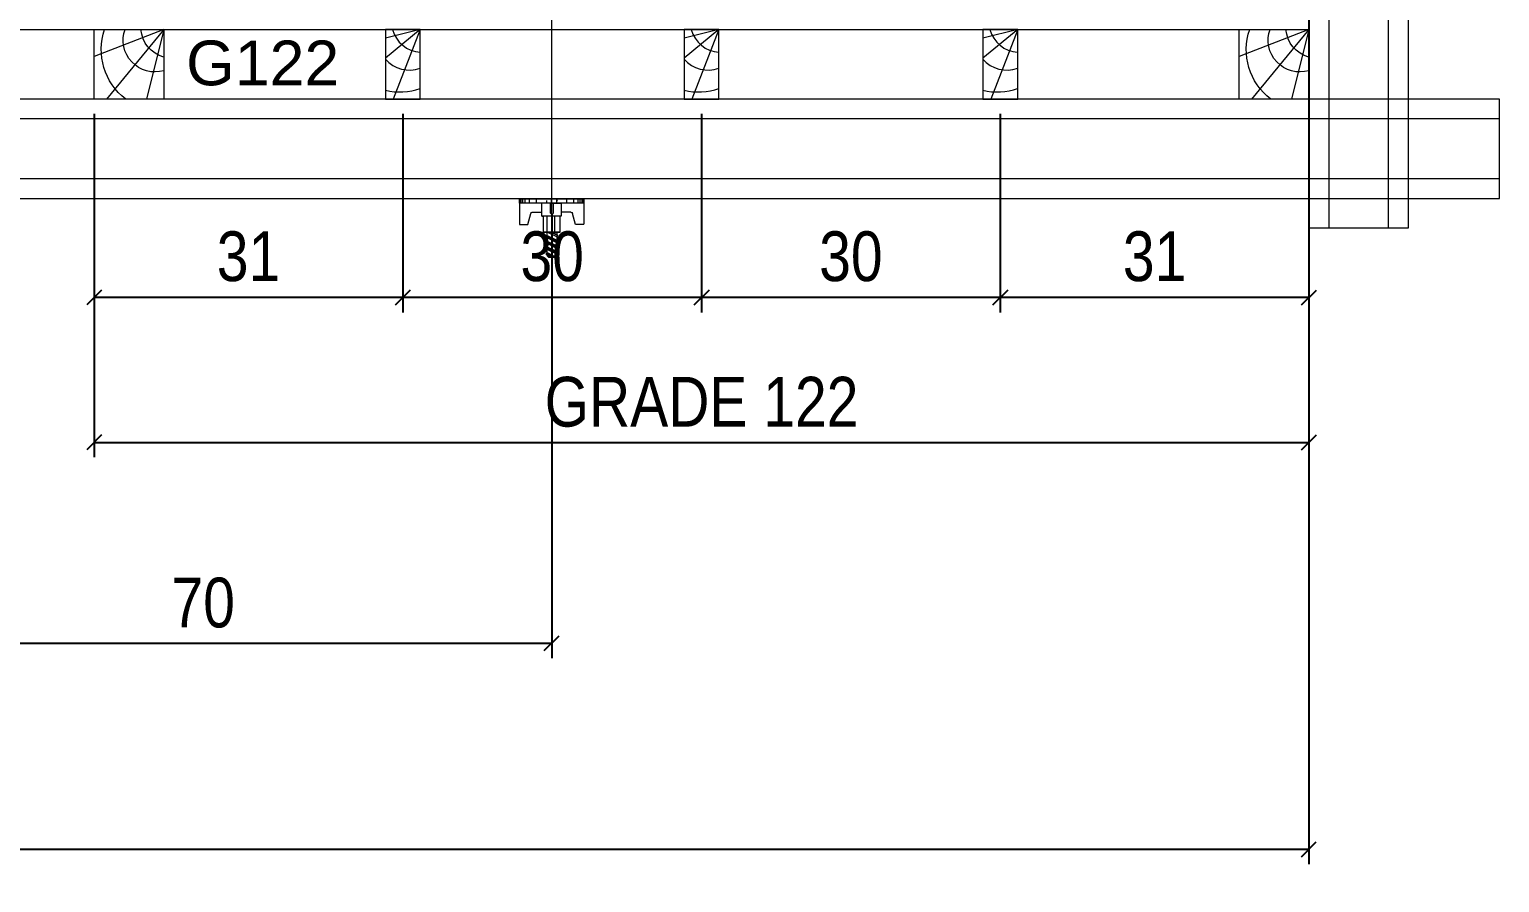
# Model space of a CAD drawing. Extents: x 28748 to 35002, y 14885 to 43501.
# Drawn here: x 34345.4 to 34640.7, y 29029.7 to 29201.2 of the extents above; entities that cross this region are included whole.
import ezdxf
from ezdxf.enums import TextEntityAlignment as Align

# ---------------------------------------------------------------- set-up
doc = ezdxf.new("R2010")
doc.units = 0
doc.layers.add('COTA', color=241, linetype='Continuous')
doc.layers.add('MEIO_PONT', color=93, linetype='Continuous')
for name, color, linetype, lineweight in [('Hachura', 251, 'Continuous', 9), ('Madeira', 126, 'Continuous', 18), ('Perfil Metálico', 224, 'Continuous', 18), ('Texto Seção', 7, 'Continuous', 15)]:
    doc.layers.add(name, color=color, linetype=linetype, lineweight=lineweight)
doc.styles.add('COTA TECNICA 2X', font='techl___.ttf', dxfattribs={"height": 10})
doc.styles.add('SANSSERIF', font='sas_____.pfb')
doc.dimstyles.new('SECAO PILAR', dxfattribs={"dimtxt": 10, "dimasz": 3, "dimexe": 3, "dimexo": 3, "dimgap": 3, "dimtad": 1, "dimdec": 1, "dimlfac": 0.5, "dimzin": 12, "dimdsep": 46, "dimtxsty": 'COTA TECNICA 2X', "dimblk1": 'OBLIQUE', "dimblk2": 'OBLIQUE', "dimsah": 1, "dimcen": 0.9, "dimclrd": 256, "dimclre": 256, "dimclrt": 256, "dimadec": 1, "dimazin": 3, "dimtfac": 1, "dimtdec": 1, "dimtmove": 0, "dimatfit": 3, "dimfxl": 1, "dimtolj": 1, "dimtzin": 12, "dimarcsym": 0})

# ---------------------------------------------------------------- blocks, each defined once
blk = doc.blocks.new('PONTALETE')
at = {"layer": 'Madeira'}
for q in [(2.71, 7), (7, 5.76), (7, 1.74)]:
    blk.add_line((0, 0), q, dxfattribs=at)
blk.add_lwpolyline([(0, 0), (7, 0), (7, 7), (0, 7)], close=True, dxfattribs=at)
for centre, radius, start, end in [((2.04, 0.06), 6.23, 37.2818, 109.0913), ((1.09, 0.9), 3.19, 343.603, 109.9847), ((-0.21, -0.78), 3.09, 14.6322, 86.0383)]:
    blk.add_arc(centre, radius, start, end, dxfattribs=at)
blk = doc.blocks.new('MEIO PONTALETE')
at = {"layer": 'Madeira'}
for q in [(2.71, 7), (3.5, 2.88), (3.5, 0.87)]:
    blk.add_line((0, 0), q, dxfattribs=at)
blk.add_lwpolyline([(0, 0), (3.5, 0), (3.5, 7), (0, 7)], close=True, dxfattribs=at)
for centre, radius, start, end in [((2.04, 0.06), 6.23, 76.4499, 109.0913), ((1.09, 0.9), 3.19, 40.9063, 109.9847), ((-0.21, -0.78), 3.09, 14.6322, 86.0383)]:
    blk.add_arc(centre, radius, start, end, dxfattribs=at)
blk = doc.blocks.new('_Oblique')
at = {"color": 0, "linetype": 'ByBlock', "lineweight": -2}
blk.add_line((-0.5, -0.5), (0.5, 0.5), dxfattribs=at)
blk = doc.blocks.new('*D1842')
at = {"layer": 'COTA', "lineweight": -2, "transparency": 16777216}
for p, q in [((34540.43, 29184.19), (34540.43, 29144.31)), ((34602.43, 29184.19), (34602.43, 29144.31)), ((34602.43, 29147.31), (34540.43, 29147.31))]:
    blk.add_line(p, q, dxfattribs=at)
at = {"layer": 'Defpoints', "color": 0, "transparency": 16777216}
for p in [(34540.43, 29187.19), (34602.43, 29187.19), (34540.43, 29147.31)]:
    blk.add_point(p, dxfattribs=at)
at = {"layer": 'COTA', "lineweight": -2, "transparency": 16777216, "xscale": 3, "yscale": 3, "zscale": 3, "rotation": 180}
blk.add_blockref('_Oblique', (34540.43, 29147.31), dxfattribs=at)
at = {"layer": 'COTA', "lineweight": -2, "transparency": 16777216, "xscale": 3, "yscale": 3, "zscale": 3}
blk.add_blockref('_Oblique', (34602.43, 29147.31), dxfattribs=at)
at = {"layer": 'COTA', "transparency": 16777216, "insert": (34571.43, 29155.53), "char_height": 10, "attachment_point": 5, "style": 'COTA TECNICA 2X'}
blk.add_mtext('\\A1;31', dxfattribs=at)
blk = doc.blocks.new('*D1843')
at = {"layer": 'COTA', "lineweight": -2, "transparency": 16777216}
for p, q in [((34480.43, 29184.19), (34480.43, 29144.31)), ((34540.43, 29184.19), (34540.43, 29144.31)), ((34540.43, 29147.31), (34480.43, 29147.31))]:
    blk.add_line(p, q, dxfattribs=at)
at = {"layer": 'Defpoints', "color": 0, "transparency": 16777216}
for p in [(34480.43, 29187.19), (34540.43, 29187.19), (34480.43, 29147.31)]:
    blk.add_point(p, dxfattribs=at)
at = {"layer": 'COTA', "lineweight": -2, "transparency": 16777216, "xscale": 3, "yscale": 3, "zscale": 3, "rotation": 180}
blk.add_blockref('_Oblique', (34480.43, 29147.31), dxfattribs=at)
at = {"layer": 'COTA', "lineweight": -2, "transparency": 16777216, "xscale": 3, "yscale": 3, "zscale": 3}
blk.add_blockref('_Oblique', (34540.43, 29147.31), dxfattribs=at)
at = {"layer": 'COTA', "transparency": 16777216, "insert": (34510.43, 29155.53), "char_height": 10, "attachment_point": 5, "style": 'COTA TECNICA 2X'}
blk.add_mtext('\\A1;30', dxfattribs=at)
blk = doc.blocks.new('*D1844')
at = {"layer": 'COTA', "lineweight": -2, "transparency": 16777216}
for p, q in [((34420.43, 29184.19), (34420.43, 29144.31)), ((34480.43, 29184.19), (34480.43, 29144.31)), ((34480.43, 29147.31), (34420.43, 29147.31))]:
    blk.add_line(p, q, dxfattribs=at)
at = {"layer": 'Defpoints', "color": 0, "transparency": 16777216}
for p in [(34420.43, 29187.19), (34480.43, 29187.19), (34420.43, 29147.31)]:
    blk.add_point(p, dxfattribs=at)
at = {"layer": 'COTA', "lineweight": -2, "transparency": 16777216, "xscale": 3, "yscale": 3, "zscale": 3, "rotation": 180}
blk.add_blockref('_Oblique', (34420.43, 29147.31), dxfattribs=at)
at = {"layer": 'COTA', "lineweight": -2, "transparency": 16777216, "xscale": 3, "yscale": 3, "zscale": 3}
blk.add_blockref('_Oblique', (34480.43, 29147.31), dxfattribs=at)
at = {"layer": 'COTA', "transparency": 16777216, "insert": (34450.43, 29155.53), "char_height": 10, "attachment_point": 5, "style": 'COTA TECNICA 2X'}
blk.add_mtext('\\A1;30', dxfattribs=at)
blk = doc.blocks.new('*D1845')
at = {"layer": 'COTA', "lineweight": -2, "transparency": 16777216}
for p, q in [((34358.43, 29184.19), (34358.43, 29144.31)), ((34420.43, 29184.19), (34420.43, 29144.31)), ((34420.43, 29147.31), (34358.43, 29147.31))]:
    blk.add_line(p, q, dxfattribs=at)
at = {"layer": 'Defpoints', "color": 0, "transparency": 16777216}
for p in [(34358.43, 29187.19), (34420.43, 29187.19), (34358.43, 29147.31)]:
    blk.add_point(p, dxfattribs=at)
at = {"layer": 'COTA', "lineweight": -2, "transparency": 16777216, "xscale": 3, "yscale": 3, "zscale": 3, "rotation": 180}
blk.add_blockref('_Oblique', (34358.43, 29147.31), dxfattribs=at)
at = {"layer": 'COTA', "lineweight": -2, "transparency": 16777216, "xscale": 3, "yscale": 3, "zscale": 3}
blk.add_blockref('_Oblique', (34420.43, 29147.31), dxfattribs=at)
at = {"layer": 'COTA', "transparency": 16777216, "insert": (34389.43, 29155.53), "char_height": 10, "attachment_point": 5, "style": 'COTA TECNICA 2X'}
blk.add_mtext('\\A1;31', dxfattribs=at)
blk = doc.blocks.new('*D1846')
at = {"layer": 'COTA', "lineweight": -2, "transparency": 16777216}
for p, q in [((34358.43, 29184.19), (34358.43, 29115.19)), ((34602.43, 29184.19), (34602.43, 29115.19)), ((34358.43, 29118.19), (34602.43, 29118.19))]:
    blk.add_line(p, q, dxfattribs=at)
at = {"layer": 'Defpoints', "color": 0, "transparency": 16777216}
for p in [(34358.43, 29187.19), (34602.43, 29187.19), (34602.43, 29118.19)]:
    blk.add_point(p, dxfattribs=at)
at = {"layer": 'COTA', "lineweight": -2, "transparency": 16777216, "xscale": 3, "yscale": 3, "zscale": 3, "rotation": 180}
blk.add_blockref('_Oblique', (34358.43, 29118.19), dxfattribs=at)
at = {"layer": 'COTA', "lineweight": -2, "transparency": 16777216, "xscale": 3, "yscale": 3, "zscale": 3}
blk.add_blockref('_Oblique', (34602.43, 29118.19), dxfattribs=at)
at = {"layer": 'COTA', "transparency": 16777216, "insert": (34480.43, 29126.29), "char_height": 10, "attachment_point": 5, "style": 'COTA TECNICA 2X'}
blk.add_mtext('\\A1;GRADE 122', dxfattribs=at)
blk = doc.blocks.new('*D1853')
at = {"layer": 'COTA', "linetype": 'ByBlock', "lineweight": -2, "transparency": 16777216}
for p, q in [((34310.33, 29164.19), (34310.33, 29074.83)), ((34450.33, 29164.19), (34450.33, 29074.83)), ((34310.33, 29077.83), (34450.33, 29077.83))]:
    blk.add_line(p, q, dxfattribs=at)
at = {"layer": 'Defpoints', "color": 0, "linetype": 'ByBlock', "transparency": 16777216}
for p in [(34310.33, 29167.19), (34450.33, 29167.19), (34450.33, 29077.83)]:
    blk.add_point(p, dxfattribs=at)
at = {"layer": 'COTA', "linetype": 'ByBlock', "lineweight": -2, "transparency": 16777216, "xscale": 3, "yscale": 3, "zscale": 3, "rotation": 180}
blk.add_blockref('_Oblique', (34310.33, 29077.83), dxfattribs=at)
at = {"layer": 'COTA', "linetype": 'ByBlock', "lineweight": -2, "transparency": 16777216, "xscale": 3, "yscale": 3, "zscale": 3}
blk.add_blockref('_Oblique', (34450.33, 29077.83), dxfattribs=at)
at = {"layer": 'COTA', "linetype": 'ByBlock', "transparency": 16777216, "insert": (34380.33, 29085.93), "char_height": 10, "attachment_point": 5, "style": 'COTA TECNICA 2X'}
blk.add_mtext('\\A1;70', dxfattribs=at)
blk = doc.blocks.new('*D1854')
at = {"layer": 'COTA', "linetype": 'ByBlock', "lineweight": -2, "transparency": 16777216}
for p, q in [((33882.41, 29206.19), (33882.41, 29033.4)), ((34602.41, 29206.19), (34602.41, 29033.4)), ((33882.41, 29036.4), (34602.41, 29036.4))]:
    blk.add_line(p, q, dxfattribs=at)
at = {"layer": 'Defpoints', "color": 0, "linetype": 'ByBlock', "transparency": 16777216}
for p in [(33882.41, 29209.19), (34602.41, 29209.19), (34602.41, 29036.4)]:
    blk.add_point(p, dxfattribs=at)
at = {"layer": 'COTA', "linetype": 'ByBlock', "lineweight": -2, "transparency": 16777216, "xscale": 3, "yscale": 3, "zscale": 3, "rotation": 180}
blk.add_blockref('_Oblique', (33882.41, 29036.4), dxfattribs=at)
at = {"layer": 'COTA', "linetype": 'ByBlock', "lineweight": -2, "transparency": 16777216, "xscale": 3, "yscale": 3, "zscale": 3}
blk.add_blockref('_Oblique', (34602.41, 29036.4), dxfattribs=at)
at = {"layer": 'COTA', "linetype": 'ByBlock', "transparency": 16777216, "insert": (34242.41, 29044.62), "char_height": 10, "attachment_point": 5, "style": 'COTA TECNICA 2X'}
blk.add_mtext('\\A1;360 PAINEL', dxfattribs=at)
blk = doc.blocks.new('C')
at = {"layer": 'Hachura', "color": 0}
for p, q in [((0, 3.22), (0, -3.22)), ((0.45, 3.22), (0, 3.22)), ((0.46, 3.16), (0, 3.16)), ((0.46, 3.05), (0, 3.05)), ((0.45, -3.23), (0.45, 3.22)), ((0.45, 3.22), (2.58, 3.22)), ((2.58, 3.22), (2.58, 2.39)), ((0.46, 2.88), (0, 2.88)), ((0, 2.75), (0, -1.16)), ((0.46, 2.65), (0, 2.65)), ((0.46, 2.23), (0, 2.23)), ((0.46, 1.51), (0, 1.51)), ((1.35, 1.94), (1.35, 0.96)), ((2.58, 2.39), (1.47, 2.09)), ((0.39, 0.49), (0.17, 0.49)), ((1.74, 0.97), (0.45, 0.97)), ((1.45, 0.1), (0.45, 0.1)), ((1.74, -0.97), (1.74, 0.97)), ((1.74, 0.97), (1.74, 0.84)), ((1.74, 0.97), (1.74, 0.84)), ((1.74, 0.84), (3.35, 0.84)), ((3.35, 0.45), (1.74, 0.45)), ((3.32, 0.84), (3.32, -0.84)), ((3.35, 0.84), (3.35, -0.84)), ((3.68, 0.45), (3.35, 0.45)), ((3.84, -0.52), (3.35, 0.45)), ((3.35, 0.06), (3.67, -0.57)), ((3.68, 0.45), (4.16, -0.52)), ((3.72, 0.5), (4.25, -0.57)), ((4.37, -0.55), (3.83, 0.53)), ((4.15, 0.45), (3.93, 0.45)), ((4.42, -0.52), (3.93, 0.45)), ((4.15, 0.45), (4.26, 0.45)), ((4.26, 0.45), (4.74, -0.52)), ((4.3, 0.5), (4.83, -0.57)), ((4.95, -0.55), (4.41, 0.53)), ((4.51, 0.45), (4.84, 0.45)), ((5, -0.52), (4.51, 0.45)), ((4.84, 0.45), (5.32, -0.52)), ((4.88, 0.5), (5.41, -0.57)), ((5.53, -0.55), (4.99, 0.53)), ((5.58, -0.52), (5.09, 0.45)), ((5.42, 0.45), (5.09, 0.45)), ((5.58, -0.52), (5.09, 0.45)), ((5.42, 0.45), (5.74, -0.19)), ((5.46, 0.5), (5.74, -0.07)), ((5.74, 0.19), (5.57, 0.53)), ((5.74, 0.32), (5.68, 0.45)), ((5.68, 0.45), (5.74, 0.45)), ((5.74, 0.45), (5.9, 0.29)), ((5.74, 0.45), (5.74, -0.52)), ((5.9, -0.36), (5.9, 0.29)), ((0.45, 0), (0, 0)), ((0.08, -0.48), (0.29, -0.48)), ((0.29, -0.48), (0.4, -0.48)), ((0.45, 0), (0.45, -0.97)), ((0.45, -0.16), (1.45, -0.16)), ((0.45, -0.65), (0.45, -0.32)), ((0.45, -3.23), (0.45, -0.65)), ((0.45, -0.97), (1.74, -0.97)), ((1.35, -1.94), (1.35, -0.97)), ((3.35, -0.32), (1.74, -0.32)), ((3.35, -0.84), (1.74, -0.84)), ((3.35, -0.07), (3.58, -0.52)), ((3.35, -0.52), (3.58, -0.52)), ((3.84, -0.52), (4.16, -0.52)), ((4.42, -0.52), (4.74, -0.52)), ((4.63, -0.52), (4.74, -0.52)), ((5, -0.52), (5.32, -0.52)), ((5.58, -0.52), (5.74, -0.52)), ((5.74, -0.52), (5.9, -0.36)), ((5.74, -0.52), (5.74, -0.52)), ((0.46, -1.52), (0, -1.52)), ((0.46, -2.23), (0, -2.23)), ((0.46, -2.65), (0, -2.65)), ((0.46, -2.88), (0, -2.88)), ((2.58, -2.39), (1.47, -2.1)), ((2.58, -3.23), (2.58, -2.39)), ((0.46, -3.05), (0, -3.05)), ((0.46, -3.16), (0, -3.16)), ((0, -3.22), (2.57, -3.22))]:
    blk.add_line(p, q, dxfattribs=at)
for centre, radius, start, end in [((1.52, 1.94), 0.161, 104.7436, 180), ((1.44, -0.03), 0.129, 272.695, 87.305), ((3.81, 0.39), 0.143, 25.5688, 154.4312), ((4.39, 0.39), 0.143, 25.5688, 154.4312), ((4.97, 0.39), 0.143, 25.5688, 154.4312), ((5.55, 0.39), 0.143, 25.5688, 154.4312), ((0.17, -0.37), 0.174, 221.744, 317.8592), ((3.71, -0.4), 0.174, 222.1408, 318.256), ((4.29, -0.4), 0.174, 222.1408, 318.256), ((4.87, -0.4), 0.174, 222.1408, 318.256), ((5.45, -0.4), 0.174, 222.1408, 318.256), ((5.61, -0.4), 0.174, 317.8592, 318.256), ((1.52, -1.94), 0.161, 180, 255.2564)]:
    blk.add_arc(centre, radius, start, end, dxfattribs=at)

msp = doc.modelspace()

# ---------------------------------------------------------------- linework, layer by layer
at = {"layer": 'Hachura'}
msp.add_line((34450.33, 29156.36), (34450.34, 29296.16), dxfattribs=at)
at = {"layer": 'Madeira'}
for points in [[(34602.41, 29201.19), (34602.41, 29187.19), (33882.41, 29187.19), (33882.41, 29201.19)], [(34358.43, 29187.19), (34358.43, 29201.19), (34602.43, 29201.19), (34602.43, 29187.19)]]:
    msp.add_lwpolyline(points, close=True, dxfattribs=at)
at = {"layer": 'Perfil Metálico'}
for points in [[(34602.41, 29161.28), (34622.41, 29161.28), (34622.41, 29493.56), (34602.41, 29493.56)], [(34618.41, 29493.56), (34606.41, 29493.56), (34606.41, 29161.28), (34618.41, 29161.28)], [(33850.48, 29187.19), (33850.48, 29167.19), (34640.73, 29167.19), (34640.73, 29187.19)], [(34640.73, 29171.19), (34640.73, 29183.19), (33850.48, 29183.19), (33850.48, 29171.19)]]:
    msp.add_lwpolyline(points, close=True, dxfattribs=at)

# ---------------------------------------------------------------- block references
at = {"layer": 'Hachura', "linetype": 'Continuous', "xscale": -2, "yscale": 2, "zscale": 2, "rotation": 90}
msp.add_blockref('C', (34450.32, 29167.16), dxfattribs=at)
at = {"layer": 'MEIO_PONT'}
for name, p, xscale, yscale, zscale, rotation in [('PONTALETE', (34372.43, 29201.19), -2, 2, 2, 90), ('MEIO PONTALETE', (34423.93, 29201.19), 1.999999997962732, 1.999999997962732, 1.999999997962732, 180), ('MEIO PONTALETE', (34483.93, 29201.19), 1.999999997962732, 1.999999997962732, 1.999999997962732, 180), ('MEIO PONTALETE', (34543.93, 29201.19), 1.999999997962732, 1.999999997962732, 1.999999997962732, 180), ('PONTALETE', (34602.43, 29201.19), -2, 2, 2, 90)]:
    msp.add_blockref(name, p, dxfattribs=dict(at, xscale=xscale, yscale=yscale, zscale=zscale, rotation=rotation))

# ---------------------------------------------------------------- texts
at = {"layer": 'Texto Seção', "color": 0, "linetype": 'Continuous', "style": 'SANSSERIF'}
msp.add_text('G122', height=9, dxfattribs=at).set_placement((34376.9, 29194.45), align=Align.MIDDLE_LEFT)

# ---------------------------------------------------------------- dimensions: what is measured, and where the dimension line sits
at = {"layer": 'COTA', "linetype": 'ByBlock'}
dim = msp.add_linear_dim(base=(34602.41, 29036.4), p1=(33882.41, 29209.19), p2=(34602.41, 29209.19), text='<> PAINEL', dimstyle='SECAO PILAR', override={"dimtmove": 1}, dxfattribs=at)
dim.commit()
dim.dimension.update_dxf_attribs({"geometry": '*D1854', "text_midpoint": (34242.41, 29044.62)})
at = {"layer": 'COTA'}
for base, p1, p2, picture, middle in [((34358.43, 29147.31), (34420.43, 29187.19), (34358.43, 29187.19), '*D1845', (34389.43, 29155.53)), ((34420.43, 29147.31), (34480.43, 29187.19), (34420.43, 29187.19), '*D1844', (34450.43, 29155.53)), ((34480.43, 29147.31), (34540.43, 29187.19), (34480.43, 29187.19), '*D1843', (34510.43, 29155.53)), ((34540.43, 29147.31), (34602.43, 29187.19), (34540.43, 29187.19), '*D1842', (34571.43, 29155.53))]:
    dim = msp.add_linear_dim(base=base, p1=p1, p2=p2, dimstyle='SECAO PILAR', dxfattribs=at)
    dim.commit()
    dim.dimension.update_dxf_attribs({"geometry": picture, "text_midpoint": middle})
dim = msp.add_linear_dim(base=(34602.43, 29118.19), p1=(34358.43, 29187.19), p2=(34602.43, 29187.19), text='GRADE <>', dimstyle='SECAO PILAR', dxfattribs=at)
dim.commit()
dim.dimension.update_dxf_attribs({"geometry": '*D1846', "text_midpoint": (34480.43, 29126.29)})
at = {"layer": 'COTA', "linetype": 'ByBlock'}
dim = msp.add_linear_dim(base=(34450.33, 29077.83), p1=(34310.33, 29167.19), p2=(34450.33, 29167.19), dimstyle='SECAO PILAR', override={"dimtmove": 1}, dxfattribs=at)
dim.commit()
dim.dimension.update_dxf_attribs({"geometry": '*D1853', "text_midpoint": (34380.33, 29085.93)})

doc.saveas('drawing.dxf')
